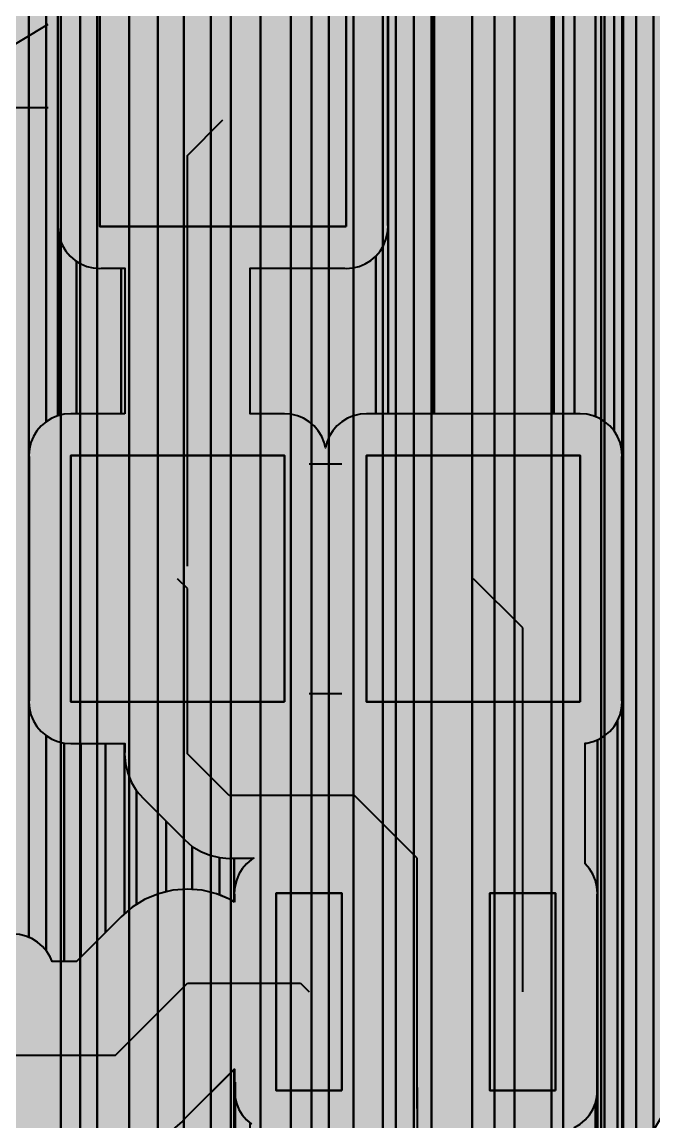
# Model space of a CAD drawing. Header units: millimetres. Extents: x 2 to 110, y 3 to 56.
# Drawn here: x 66.57 to 70.42, y 21.91 to 28.61 of the extents above; entities that cross this region are included whole.
import ezdxf

# ---------------------------------------------------------------- set-up
doc = ezdxf.new("R2010")
doc.units = ezdxf.units.MM
for name, color, linetype in [('bottom_copper', 7, 'Continuous'), ('top_copper', 7, 'Continuous'), ('top_silk', 7, 'Continuous')]:
    doc.layers.add(name, color=color, linetype=linetype)

# ---------------------------------------------------------------- blocks, each defined once
blk = doc.blocks.new('Block27405')
at = {"layer": 'bottom_copper', "lineweight": 40}
for points in [[(1.1393, 2.6395), (0.9079, 2.6395), (0.9079, 48.9008), (0.9823, 48.8552), (1.1393, 48.7902), (1.1393, 2.6395)], [(1.1588, 2.6395), (1.1393, 2.6395), (1.1393, 48.7902), (1.1588, 48.7855), (1.1588, 2.6395)], [(0.9079, 2.6395), (0.8374, 2.6395), (0.8374, 42.4636), (0.8612, 42.5211), (0.8985, 42.6766), (0.9079, 42.836), (0.9079, 2.6395)], [(0.8374, 2.6395), (0.6125, 2.6395), (0.6125, 42.1154), (0.7164, 42.237), (0.8, 42.3733), (0.8374, 42.4636), (0.8374, 2.6395)], [(0.6125, 2.6395), (0.4909, 2.6395), (0.4909, 42.0115), (0.6125, 42.1154), (0.6125, 2.6395)], [(0.4909, 2.6395), (0.3546, 2.6395), (0.3546, 41.9279), (0.4909, 42.0115), (0.4909, 2.6395)], [(0.3546, 2.6395), (0.1079, 2.6395), (0.1079, 41.843), (0.2068, 41.8667), (0.3546, 41.9279), (0.3546, 2.6395)], [(1.2734, 2.6395), (1.1588, 2.6395), (1.1588, 38.772), (1.1713, 38.6126), (1.2086, 38.4571), (1.2698, 38.3093), (1.2734, 38.3034), (1.2734, 2.6395)], [(1.3529, 2.63), (1.3233, 2.6371), (1.2834, 2.6403), (1.2734, 2.6395), (1.2734, 38.3034), (1.3529, 38.1738), (1.3529, 2.63)], [(1.4573, 18.3148), (1.4027, 18.1829), (1.3654, 18.0274), (1.3529, 17.868), (1.3529, 38.1738), (1.3534, 38.173), (1.4573, 38.0514), (1.4573, 18.3148)], [(1.5789, 18.5037), (1.5475, 18.467), (1.4639, 18.3307), (1.4573, 18.3148), (1.4573, 38.0514), (1.5789, 37.9475), (1.5789, 18.5037)], [(0.1079, 2.6395), (0, 2.6395), (0, 28.3273), (0.0612, 28.4751), (0.0985, 28.6306), (0.1079, 28.79), (0.1079, 2.6395)], [(0, 2.6395), (-0.1097, 2.6395), (-0.1097, 28.1605), (-0.0836, 28.191), (0, 28.3273), (0, 2.6395)]]:
    blk.add_hatch(color=7, dxfattribs=at).paths.add_polyline_path(points, flags=0)
at = {"layer": 'bottom_copper', "color": 7, "lineweight": 40}
for points in [[(1.1393, 2.6395), (0.9079, 2.6395), (0.9079, 48.9008), (0.9823, 48.8552), (1.1393, 48.7902), (1.1393, 2.6395)], [(1.1588, 2.6395), (1.1393, 2.6395), (1.1393, 48.7902), (1.1588, 48.7855), (1.1588, 2.6395)], [(0.9079, 2.6395), (0.8374, 2.6395), (0.8374, 42.4636), (0.8612, 42.5211), (0.8985, 42.6766), (0.9079, 42.836), (0.9079, 2.6395)], [(0.8374, 2.6395), (0.6125, 2.6395), (0.6125, 42.1154), (0.7164, 42.237), (0.8, 42.3733), (0.8374, 42.4636), (0.8374, 2.6395)], [(0.6125, 2.6395), (0.4909, 2.6395), (0.4909, 42.0115), (0.6125, 42.1154), (0.6125, 2.6395)], [(0.4909, 2.6395), (0.3546, 2.6395), (0.3546, 41.9279), (0.4909, 42.0115), (0.4909, 2.6395)], [(0.3546, 2.6395), (0.1079, 2.6395), (0.1079, 41.843), (0.2068, 41.8667), (0.3546, 41.9279), (0.3546, 2.6395)], [(1.2734, 2.6395), (1.1588, 2.6395), (1.1588, 38.772), (1.1713, 38.6126), (1.2086, 38.4571), (1.2698, 38.3093), (1.2734, 38.3034), (1.2734, 2.6395)], [(1.3529, 2.63), (1.3233, 2.6371), (1.2834, 2.6403), (1.2734, 2.6395), (1.2734, 38.3034), (1.3529, 38.1738), (1.3529, 2.63)], [(1.4573, 18.3148), (1.4027, 18.1829), (1.3654, 18.0274), (1.3529, 17.868), (1.3529, 38.1738), (1.3534, 38.173), (1.4573, 38.0514), (1.4573, 18.3148)], [(1.5789, 18.5037), (1.5475, 18.467), (1.4639, 18.3307), (1.4573, 18.3148), (1.4573, 38.0514), (1.5789, 37.9475), (1.5789, 18.5037)], [(0.1079, 2.6395), (0, 2.6395), (0, 28.3273), (0.0612, 28.4751), (0.0985, 28.6306), (0.1079, 28.79), (0.1079, 2.6395)], [(0, 2.6395), (-0.1097, 2.6395), (-0.1097, 28.1605), (-0.0836, 28.191), (0, 28.3273), (0, 2.6395)]]:
    blk.add_lwpolyline(points, close=True, dxfattribs=at)
blk = doc.blocks.new('Block29029')
at = {"layer": 'bottom_copper', "lineweight": 40}
for points in [[(1.3459, 0), (0.9682, 0), (0.9682, 51.435), (1.3459, 51.435), (1.3459, 0)], [(1.4639, 0), (1.3459, 0), (1.3459, 49.82), (1.3592, 49.6506), (1.3989, 49.4854), (1.4639, 49.3284), (1.4639, 0)], [(1.5676, 0), (1.4639, 0), (1.4639, 49.3284), (1.5527, 49.1835), (1.5676, 49.166), (1.5676, 0)], [(1.7622, 0), (1.5676, 0), (1.5676, 28.79), (1.5801, 28.6306), (1.6174, 28.4751), (1.6786, 28.3273), (1.7622, 28.191), (1.7622, 0)], [(1.9371, 0), (1.7622, 0), (1.7622, 28.191), (1.8661, 28.0694), (1.9371, 28.0087), (1.9371, 0)], [(3.3851, 2.6395), (3.3047, 2.6395), (3.3047, 28.0672), (3.3073, 28.0694), (3.3851, 28.1605), (3.3851, 2.6395)], [(2.0941, 0), (1.9371, 0), (1.9371, 28.0087), (1.9877, 27.9655), (2.0941, 27.9002), (2.0941, 0)], [(3.3047, 2.6395), (3.1372, 2.6395), (3.1272, 2.6403), (3.1272, 27.9296), (3.1857, 27.9655), (3.3047, 28.0672), (3.3047, 2.6395)], [(2.2593, 0), (2.0941, 0), (2.0941, 27.9002), (2.124, 27.8819), (2.2593, 27.8259), (2.2593, 0)], [(3.1272, 2.6403), (3.0874, 2.6372), (3.0485, 2.6278), (3.0115, 2.6125), (2.9774, 2.5916), (2.9774, 27.8521), (3.0494, 27.8819), (3.1272, 27.9296), (3.1272, 2.6403)], [(2.3801, 0), (2.2593, 0), (2.2593, 27.8259), (2.2718, 27.8207), (2.3801, 27.7947), (2.3801, 0)], [(2.8724, 0), (2.7461, 0), (2.7461, 27.7834), (2.8724, 27.8137), (2.8724, 0)], [(2.9774, 2.5916), (2.947, 2.5657), (2.9211, 2.5353), (2.9002, 2.5012), (2.8849, 2.4642), (2.8756, 2.4254), (2.8724, 2.3855), (2.8724, 27.8137), (2.9016, 27.8207), (2.9774, 27.8521), (2.9774, 2.5916)], [(2.5622, 0), (2.3801, 0), (2.3801, 27.7947), (2.4273, 27.7834), (2.5622, 27.7728), (2.5622, 0)], [(2.7461, 0), (2.5622, 0), (2.5622, 27.7728), (2.5867, 27.7709), (2.7461, 27.7834), (2.7461, 0)]]:
    blk.add_hatch(color=7, dxfattribs=at).paths.add_polyline_path(points, flags=0)
at = {"layer": 'bottom_copper', "color": 7, "lineweight": 40}
for points in [[(1.3459, 0), (0.9682, 0), (0.9682, 51.435), (1.3459, 51.435), (1.3459, 0)], [(1.4639, 0), (1.3459, 0), (1.3459, 49.82), (1.3592, 49.6506), (1.3989, 49.4854), (1.4639, 49.3284), (1.4639, 0)], [(1.5676, 0), (1.4639, 0), (1.4639, 49.3284), (1.5527, 49.1835), (1.5676, 49.166), (1.5676, 0)], [(1.7622, 0), (1.5676, 0), (1.5676, 28.79), (1.5801, 28.6306), (1.6174, 28.4751), (1.6786, 28.3273), (1.7622, 28.191), (1.7622, 0)], [(1.9371, 0), (1.7622, 0), (1.7622, 28.191), (1.8661, 28.0694), (1.9371, 28.0087), (1.9371, 0)], [(3.3851, 2.6395), (3.3047, 2.6395), (3.3047, 28.0672), (3.3073, 28.0694), (3.3851, 28.1605), (3.3851, 2.6395)], [(2.0941, 0), (1.9371, 0), (1.9371, 28.0087), (1.9877, 27.9655), (2.0941, 27.9002), (2.0941, 0)], [(3.3047, 2.6395), (3.1372, 2.6395), (3.1272, 2.6403), (3.1272, 27.9296), (3.1857, 27.9655), (3.3047, 28.0672), (3.3047, 2.6395)], [(2.2593, 0), (2.0941, 0), (2.0941, 27.9002), (2.124, 27.8819), (2.2593, 27.8259), (2.2593, 0)], [(3.1272, 2.6403), (3.0874, 2.6372), (3.0485, 2.6278), (3.0115, 2.6125), (2.9774, 2.5916), (2.9774, 27.8521), (3.0494, 27.8819), (3.1272, 27.9296), (3.1272, 2.6403)], [(2.3801, 0), (2.2593, 0), (2.2593, 27.8259), (2.2718, 27.8207), (2.3801, 27.7947), (2.3801, 0)], [(2.8724, 0), (2.7461, 0), (2.7461, 27.7834), (2.8724, 27.8137), (2.8724, 0)], [(2.9774, 2.5916), (2.947, 2.5657), (2.9211, 2.5353), (2.9002, 2.5012), (2.8849, 2.4642), (2.8756, 2.4254), (2.8724, 2.3855), (2.8724, 27.8137), (2.9016, 27.8207), (2.9774, 27.8521), (2.9774, 2.5916)], [(2.5622, 0), (2.3801, 0), (2.3801, 27.7947), (2.4273, 27.7834), (2.5622, 27.7728), (2.5622, 0)], [(2.7461, 0), (2.5622, 0), (2.5622, 27.7728), (2.5867, 27.7709), (2.7461, 27.7834), (2.7461, 0)]]:
    blk.add_lwpolyline(points, close=True, dxfattribs=at)
blk = doc.blocks.new('Block89027')
at = {"layer": 'top_copper', "lineweight": 40}
for points in [[(0.3515, 0), (0.0746, 0), (0.0746, 3.209), (0.3515, 3.209), (0.3515, 0)], [(0.3546, 0), (0.3515, 0), (0.3515, 3.1722), (0.3546, 3.1324), (0.3546, 0)], [(2.3607, -3.8273), (2.2892, -3.8445), (2.1414, -3.9057), (2.0051, -3.9893), (1.8835, -4.0932), (1.7796, -4.2148), (1.696, -4.3511), (1.6411, -4.4838), (1.4988, -4.4838), (1.4988, 2.9182), (2.0959, 2.9182), (2.1059, 2.9174), (2.1458, 2.9205), (2.1846, 2.9299), (2.2216, 2.9452), (2.2557, 2.9661), (2.2861, 2.992), (2.312, 3.0224), (2.3329, 3.0565), (2.3482, 3.0935), (2.3576, 3.1323), (2.3607, 3.1722), (2.3607, -3.8273)], [(1.084, 0), (0.3546, 0), (0.3546, 3.1323), (0.364, 3.0935), (0.3793, 3.0565), (0.4002, 3.0224), (0.4261, 2.992), (0.4565, 2.9661), (0.4906, 2.9452), (0.5276, 2.9299), (0.5664, 2.9205), (0.6063, 2.9174), (0.6163, 2.9182), (1.084, 2.9182), (1.084, 0)], [(1.2097, 0), (1.084, 0), (1.084, 2.9182), (1.2097, 2.9182), (1.2097, 0)], [(1.3363, -0.0173), (1.3227, -0.0117), (1.2839, -0.0023), (1.244, 0.0008), (1.2341, 0), (1.2097, 0), (1.2097, 2.9182), (1.3363, 2.9182), (1.3363, -0.0173)], [(1.4501, -0.1042), (1.4242, -0.0738), (1.3938, -0.0479), (1.3597, -0.027), (1.3363, -0.0173), (1.3363, 2.9182), (1.4501, 2.9182), (1.4501, -0.1042)], [(1.4988, -0.254), (1.4957, -0.2141), (1.4863, -0.1753), (1.471, -0.1383), (1.4501, -0.1042), (1.4501, 2.9182), (1.4988, 2.9182), (1.4988, -0.254)], [(0.0746, 1.1402), (0.0738, 1.1501), (0.0738, 2.4302), (0.0746, 2.4402), (0.0746, 1.1402)], [(0.0746, 0), (0, 0), (0, 0.96), (0.0259, 0.9904), (0.0468, 1.0245), (0.0621, 1.0615), (0.0715, 1.1003), (0.0746, 1.1402), (0.0746, 0)], [(0, 0), (-0.046, 0), (-0.056, 0.0008), (-0.0957, -0.0023), (-0.1347, -0.0117), (-0.1716, -0.027), (-0.2057, -0.0479), (-0.2361, -0.0738), (-0.2621, -0.1042), (-0.283, -0.1383), (-0.2983, -0.1753), (-0.3059, -0.207), (-0.3135, -0.1753), (-0.3288, -0.1383), (-0.3497, -0.1042), (-0.3757, -0.0738), (-0.4061, -0.0479), (-0.4402, -0.027), (-0.4771, -0.0117), (-0.516, -0.0023), (-0.5558, 0.0008), (-0.5658, 0), (-0.765, 0), (-0.765, 0.8862), (-0.1902, 0.8862), (-0.1802, 0.8854), (-0.1403, 0.8885), (-0.1015, 0.8979), (-0.0645, 0.9132), (-0.0304, 0.9341), (0, 0.96), (0, 0)], [(1.4988, -1.7536), (1.498, -1.7436), (1.498, -0.264), (1.4988, -0.254), (1.4988, -1.7536)], [(1.4988, -4.4838), (1.471, -4.4838), (1.471, -1.8693), (1.4863, -1.8323), (1.4957, -1.7935), (1.4988, -1.7536), (1.4988, -4.4838)], [(1.471, -4.4838), (1.3488, -4.4838), (1.3488, -1.9851), (1.3597, -1.9806), (1.3938, -1.9597), (1.4242, -1.9338), (1.4501, -1.9034), (1.471, -1.8693), (1.471, -4.4838)], [(1.3488, -2.9198), (1.3456, -2.8799), (1.3363, -2.8411), (1.321, -2.8041), (1.3001, -2.77), (1.275, -2.7406), (1.275, -2.006), (1.2838, -2.0053), (1.3227, -1.9959), (1.3488, -1.9851), (1.3488, -2.9198)], [(1.3488, -4.1198), (1.348, -4.1098), (1.348, -2.9298), (1.3488, -2.9198), (1.3488, -4.1198)], [(1.3488, -4.4838), (1.3363, -4.4838), (1.3363, -4.1985), (1.3456, -4.1597), (1.3488, -4.1198), (1.3488, -4.4838)], [(1.3363, -4.4838), (1.2097, -4.4838), (1.2097, -4.3468), (1.2438, -4.3259), (1.2742, -4.3), (1.3001, -4.2696), (1.321, -4.2355), (1.3363, -4.1985), (1.3363, -4.4838)]]:
    blk.add_hatch(color=7, dxfattribs=at).paths.add_polyline_path(points, flags=0)
at = {"layer": 'top_copper', "color": 7, "lineweight": 40}
for points in [[(0.3515, 0), (0.0746, 0), (0.0746, 3.209), (0.3515, 3.209), (0.3515, 0)], [(0.3546, 0), (0.3515, 0), (0.3515, 3.1722), (0.3546, 3.1324), (0.3546, 0)], [(2.3607, -3.8273), (2.2892, -3.8445), (2.1414, -3.9057), (2.0051, -3.9893), (1.8835, -4.0932), (1.7796, -4.2148), (1.696, -4.3511), (1.6411, -4.4838), (1.4988, -4.4838), (1.4988, 2.9182), (2.0959, 2.9182), (2.1059, 2.9174), (2.1458, 2.9205), (2.1846, 2.9299), (2.2216, 2.9452), (2.2557, 2.9661), (2.2861, 2.992), (2.312, 3.0224), (2.3329, 3.0565), (2.3482, 3.0935), (2.3576, 3.1323), (2.3607, 3.1722), (2.3607, -3.8273)], [(1.084, 0), (0.3546, 0), (0.3546, 3.1323), (0.364, 3.0935), (0.3793, 3.0565), (0.4002, 3.0224), (0.4261, 2.992), (0.4565, 2.9661), (0.4906, 2.9452), (0.5276, 2.9299), (0.5664, 2.9205), (0.6063, 2.9174), (0.6163, 2.9182), (1.084, 2.9182), (1.084, 0)], [(1.2097, 0), (1.084, 0), (1.084, 2.9182), (1.2097, 2.9182), (1.2097, 0)], [(1.3363, -0.0173), (1.3227, -0.0117), (1.2839, -0.0023), (1.244, 0.0008), (1.2341, 0), (1.2097, 0), (1.2097, 2.9182), (1.3363, 2.9182), (1.3363, -0.0173)], [(1.4501, -0.1042), (1.4242, -0.0738), (1.3938, -0.0479), (1.3597, -0.027), (1.3363, -0.0173), (1.3363, 2.9182), (1.4501, 2.9182), (1.4501, -0.1042)], [(1.4988, -0.254), (1.4957, -0.2141), (1.4863, -0.1753), (1.471, -0.1383), (1.4501, -0.1042), (1.4501, 2.9182), (1.4988, 2.9182), (1.4988, -0.254)], [(0.0746, 1.1402), (0.0738, 1.1501), (0.0738, 2.4302), (0.0746, 2.4402), (0.0746, 1.1402)], [(0.0746, 0), (0, 0), (0, 0.96), (0.0259, 0.9904), (0.0468, 1.0245), (0.0621, 1.0615), (0.0715, 1.1003), (0.0746, 1.1402), (0.0746, 0)], [(0, 0), (-0.046, 0), (-0.056, 0.0008), (-0.0957, -0.0023), (-0.1347, -0.0117), (-0.1716, -0.027), (-0.2057, -0.0479), (-0.2361, -0.0738), (-0.2621, -0.1042), (-0.283, -0.1383), (-0.2983, -0.1753), (-0.3059, -0.207), (-0.3135, -0.1753), (-0.3288, -0.1383), (-0.3497, -0.1042), (-0.3757, -0.0738), (-0.4061, -0.0479), (-0.4402, -0.027), (-0.4771, -0.0117), (-0.516, -0.0023), (-0.5558, 0.0008), (-0.5658, 0), (-0.765, 0), (-0.765, 0.8862), (-0.1902, 0.8862), (-0.1802, 0.8854), (-0.1403, 0.8885), (-0.1015, 0.8979), (-0.0645, 0.9132), (-0.0304, 0.9341), (0, 0.96), (0, 0)], [(1.4988, -1.7536), (1.498, -1.7436), (1.498, -0.264), (1.4988, -0.254), (1.4988, -1.7536)], [(1.4988, -4.4838), (1.471, -4.4838), (1.471, -1.8693), (1.4863, -1.8323), (1.4957, -1.7935), (1.4988, -1.7536), (1.4988, -4.4838)], [(1.471, -4.4838), (1.3488, -4.4838), (1.3488, -1.9851), (1.3597, -1.9806), (1.3938, -1.9597), (1.4242, -1.9338), (1.4501, -1.9034), (1.471, -1.8693), (1.471, -4.4838)], [(1.3488, -2.9198), (1.3456, -2.8799), (1.3363, -2.8411), (1.321, -2.8041), (1.3001, -2.77), (1.275, -2.7406), (1.275, -2.006), (1.2838, -2.0053), (1.3227, -1.9959), (1.3488, -1.9851), (1.3488, -2.9198)], [(1.3488, -4.1198), (1.348, -4.1098), (1.348, -2.9298), (1.3488, -2.9198), (1.3488, -4.1198)], [(1.3488, -4.4838), (1.3363, -4.4838), (1.3363, -4.1985), (1.3456, -4.1597), (1.3488, -4.1198), (1.3488, -4.4838)], [(1.3363, -4.4838), (1.2097, -4.4838), (1.2097, -4.3468), (1.2438, -4.3259), (1.2742, -4.3), (1.3001, -4.2696), (1.321, -4.2355), (1.3363, -4.1985), (1.3363, -4.4838)]]:
    blk.add_lwpolyline(points, close=True, dxfattribs=at)
blk = doc.blocks.new('Block97784')
at = {"layer": 'top_copper', "lineweight": 40}
for points in [[(2.1231, 4.8588), (1.5791, 4.3148), (1.5677, 4.305), (1.5287, 4.2594), (1.4974, 4.2083), (1.4744, 4.1529), (1.4604, 4.0946), (1.4604, 7.3463), (1.4895, 7.3486), (1.577, 7.3696), (1.6602, 7.404), (1.7369, 7.451), (1.8053, 7.5094), (1.8199, 7.5265), (2.1231, 7.8298), (2.1231, 4.8588)], [(2.1239, 7.7108), (2.1231, 7.7008), (2.1231, 7.8298), (2.1239, 7.8306), (2.1239, 7.7108)], [(2.2177, 6.598), (2.1977, 6.581), (2.1718, 6.5506), (2.1509, 6.5165), (2.1356, 6.4795), (2.1263, 6.4407), (2.1231, 6.4008), (2.1231, 7.7008), (2.1263, 7.6609), (2.1356, 7.6221), (2.1509, 7.5851), (2.1718, 7.551), (2.1977, 7.5206), (2.2177, 7.5036), (2.2177, 6.598)]]:
    blk.add_hatch(color=7, dxfattribs=at).paths.add_polyline_path(points, flags=0)
at = {"layer": 'top_copper', "color": 7, "lineweight": 40}
for points in [[(2.1231, 4.8588), (1.5791, 4.3148), (1.5677, 4.305), (1.5287, 4.2594), (1.4974, 4.2083), (1.4744, 4.1529), (1.4604, 4.0946), (1.4604, 7.3463), (1.4895, 7.3486), (1.577, 7.3696), (1.6602, 7.404), (1.7369, 7.451), (1.8053, 7.5094), (1.8199, 7.5265), (2.1231, 7.8298), (2.1231, 4.8588)], [(2.1239, 7.7108), (2.1231, 7.7008), (2.1231, 7.8298), (2.1239, 7.8306), (2.1239, 7.7108)], [(2.2177, 6.598), (2.1977, 6.581), (2.1718, 6.5506), (2.1509, 6.5165), (2.1356, 6.4795), (2.1263, 6.4407), (2.1231, 6.4008), (2.1231, 7.7008), (2.1263, 7.6609), (2.1356, 7.6221), (2.1509, 7.5851), (2.1718, 7.551), (2.1977, 7.5206), (2.2177, 7.5036), (2.2177, 6.598)]]:
    blk.add_lwpolyline(points, close=True, dxfattribs=at)
blk = doc.blocks.new('Block99773')
at = {"layer": 'top_copper', "lineweight": 40}
for points in [[(1.962, -0.5486), (1.9432, -0.5408), (1.9043, -0.5315), (1.8645, -0.5283), (1.8545, -0.5291), (1.5438, -0.5291), (1.5304, -0.5157), (1.5159, -0.4986), (1.4475, -0.4402), (1.4102, -0.4174), (1.3708, -0.3932), (1.3294, -0.3761), (1.2876, -0.3588), (1.2446, -0.3485), (1.2002, -0.3378), (1.1104, -0.3307), (1.088, -0.3325), (0.8566, -0.3325), (0.8566, 20.3175), (1.962, 20.3175), (1.962, -0.5486)], [(2.067, 2.5919), (2.0366, 2.566), (2.0107, 2.5356), (1.9898, 2.5015), (1.9745, 2.4645), (1.9651, 2.4257), (1.962, 2.3858), (1.962, 20.3175), (2.067, 20.3175), (2.067, 2.5919)], [(2.138, 2.6281), (2.1011, 2.6128), (2.067, 2.5919), (2.067, 20.3175), (2.138, 20.3175), (2.138, 2.6281)], [(2.1388, 3.7899), (2.138, 3.78), (2.138, 5.08), (2.1388, 5.07), (2.1388, 3.7899)], [(2.1411, 2.6288), (2.1381, 2.6281), (2.138, 3.78), (2.1411, 3.7402), (2.1411, 2.6288)], [(2.2519, 2.6398), (2.2267, 2.6398), (2.2168, 2.6406), (2.177, 2.6375), (2.1411, 2.6288), (2.1411, 3.7401), (2.1505, 3.7013), (2.1658, 3.6643), (2.1867, 3.6302), (2.2126, 3.5998), (2.243, 3.5739), (2.2519, 3.5684), (2.2519, 2.6398)], [(2.3775, 2.6398), (2.2519, 2.6398), (2.2519, 3.5684), (2.2771, 3.553), (2.3141, 3.5377), (2.3529, 3.5283), (2.3775, 3.5264), (2.3775, 2.6398)], [(2.5225, 2.6398), (2.3775, 2.6398), (2.3775, 3.5264), (2.3928, 3.5252), (2.4028, 3.526), (2.5225, 3.526), (2.5225, 2.6398)], [(2.5456, 2.6398), (2.5225, 2.6398), (2.5225, 3.526), (2.5456, 3.526), (2.5456, 2.6398)], [(1.9628, 0.8962), (1.962, 0.8862), (1.962, 2.3858), (1.9628, 2.3758), (1.9628, 0.8962)], [(2.067, -0.6292), (2.0446, -0.603), (2.0142, -0.577), (1.9801, -0.5561), (1.962, -0.5486), (1.962, 0.8862), (1.9651, 0.8463), (1.9745, 0.8075), (1.9898, 0.7705), (2.0107, 0.7364), (2.0366, 0.706), (2.067, 0.6801), (2.067, -0.6292)], [(2.1769, -0.6945), (2.1027, -0.6945), (2.0915, -0.6674), (2.0706, -0.6334), (2.067, -0.6292), (2.067, 0.6801), (2.1011, 0.6592), (2.138, 0.6439), (2.1769, 0.6345), (2.1769, -0.6945)], [(2.2771, -0.6693), (2.2519, -0.6945), (2.177, -0.6945), (2.1769, 0.6345), (2.2168, 0.6314), (2.2267, 0.6322), (2.2771, 0.6322), (2.2771, -0.6693)], [(2.4273, -0.5191), (2.2771, -0.6693), (2.2771, 0.6322), (2.4273, 0.6322), (2.4273, -0.5191)], [(2.5444, -0.4044), (2.5225, -0.4239), (2.4273, -0.5191), (2.4273, 0.6322), (2.5444, 0.6322), (2.5444, -0.4044)], [(2.5456, 0.5839), (2.5444, 0.569), (2.5444, 0.6322), (2.5456, 0.6322), (2.5456, 0.5839)], [(2.6174, -0.3472), (2.5896, -0.3642), (2.5444, -0.4044), (2.5444, 0.569), (2.5491, 0.5092), (2.5631, 0.4509), (2.5861, 0.3955), (2.6174, 0.3444), (2.6174, -0.3472)], [(2.7976, -0.2712), (2.7495, -0.2828), (2.6663, -0.3172), (2.6174, -0.3472), (2.6174, 0.3443), (2.6564, 0.2988), (2.6677, 0.289), (2.7976, 0.1592), (2.7976, -0.2712)], [(2.956, -0.257), (2.9266, -0.2547), (2.8369, -0.2618), (2.7976, -0.2712), (2.7976, 0.1592), (2.9006, 0.0562), (2.9104, 0.0448), (2.956, 0.0058), (2.956, -0.257)], [(3.1208, -0.2899), (3.1037, -0.2828), (3.0163, -0.2618), (2.956, -0.257), (2.956, 0.0058), (3.0071, -0.0255), (3.0625, -0.0485), (3.1208, -0.0625), (3.1208, -0.2899)], [(3.2118, -0.3325), (3.1869, -0.3172), (3.1208, -0.2899), (3.1208, -0.0625), (3.1806, -0.0672), (3.1955, -0.066), (3.2118, -0.066), (3.2118, -0.3325)], [(3.3168, -0.0739), (3.2864, -0.0998), (3.2605, -0.1302), (3.2396, -0.1643), (3.2243, -0.2013), (3.215, -0.2401), (3.2118, -0.28), (3.2118, -0.066), (3.3168, -0.066), (3.3168, -0.0739)], [(3.3168, -0.0739), (3.3168, -0.066), (3.3297, -0.066), (3.3168, -0.0739)], [(3.2126, -0.333), (3.2118, -0.3325), (3.2118, -0.28), (3.2126, -0.29), (3.2126, -0.333)]]:
    blk.add_hatch(color=7, dxfattribs=at).paths.add_polyline_path(points, flags=0)
at = {"layer": 'top_copper', "color": 7, "lineweight": 40}
for points in [[(1.962, -0.5486), (1.9432, -0.5408), (1.9043, -0.5315), (1.8645, -0.5283), (1.8545, -0.5291), (1.5438, -0.5291), (1.5304, -0.5157), (1.5159, -0.4986), (1.4475, -0.4402), (1.4102, -0.4174), (1.3708, -0.3932), (1.3294, -0.3761), (1.2876, -0.3588), (1.2446, -0.3485), (1.2002, -0.3378), (1.1104, -0.3307), (1.088, -0.3325), (0.8566, -0.3325), (0.8566, 20.3175), (1.962, 20.3175), (1.962, -0.5486)], [(2.067, 2.5919), (2.0366, 2.566), (2.0107, 2.5356), (1.9898, 2.5015), (1.9745, 2.4645), (1.9651, 2.4257), (1.962, 2.3858), (1.962, 20.3175), (2.067, 20.3175), (2.067, 2.5919)], [(2.138, 2.6281), (2.1011, 2.6128), (2.067, 2.5919), (2.067, 20.3175), (2.138, 20.3175), (2.138, 2.6281)], [(2.1388, 3.7899), (2.138, 3.78), (2.138, 5.08), (2.1388, 5.07), (2.1388, 3.7899)], [(2.1411, 2.6288), (2.1381, 2.6281), (2.138, 3.78), (2.1411, 3.7402), (2.1411, 2.6288)], [(2.2519, 2.6398), (2.2267, 2.6398), (2.2168, 2.6406), (2.177, 2.6375), (2.1411, 2.6288), (2.1411, 3.7401), (2.1505, 3.7013), (2.1658, 3.6643), (2.1867, 3.6302), (2.2126, 3.5998), (2.243, 3.5739), (2.2519, 3.5684), (2.2519, 2.6398)], [(2.3775, 2.6398), (2.2519, 2.6398), (2.2519, 3.5684), (2.2771, 3.553), (2.3141, 3.5377), (2.3529, 3.5283), (2.3775, 3.5264), (2.3775, 2.6398)], [(2.5225, 2.6398), (2.3775, 2.6398), (2.3775, 3.5264), (2.3928, 3.5252), (2.4028, 3.526), (2.5225, 3.526), (2.5225, 2.6398)], [(2.5456, 2.6398), (2.5225, 2.6398), (2.5225, 3.526), (2.5456, 3.526), (2.5456, 2.6398)], [(1.9628, 0.8962), (1.962, 0.8862), (1.962, 2.3858), (1.9628, 2.3758), (1.9628, 0.8962)], [(2.067, -0.6292), (2.0446, -0.603), (2.0142, -0.577), (1.9801, -0.5561), (1.962, -0.5486), (1.962, 0.8862), (1.9651, 0.8463), (1.9745, 0.8075), (1.9898, 0.7705), (2.0107, 0.7364), (2.0366, 0.706), (2.067, 0.6801), (2.067, -0.6292)], [(2.1769, -0.6945), (2.1027, -0.6945), (2.0915, -0.6674), (2.0706, -0.6334), (2.067, -0.6292), (2.067, 0.6801), (2.1011, 0.6592), (2.138, 0.6439), (2.1769, 0.6345), (2.1769, -0.6945)], [(2.2771, -0.6693), (2.2519, -0.6945), (2.177, -0.6945), (2.1769, 0.6345), (2.2168, 0.6314), (2.2267, 0.6322), (2.2771, 0.6322), (2.2771, -0.6693)], [(2.4273, -0.5191), (2.2771, -0.6693), (2.2771, 0.6322), (2.4273, 0.6322), (2.4273, -0.5191)], [(2.5444, -0.4044), (2.5225, -0.4239), (2.4273, -0.5191), (2.4273, 0.6322), (2.5444, 0.6322), (2.5444, -0.4044)], [(2.5456, 0.5839), (2.5444, 0.569), (2.5444, 0.6322), (2.5456, 0.6322), (2.5456, 0.5839)], [(2.6174, -0.3472), (2.5896, -0.3642), (2.5444, -0.4044), (2.5444, 0.569), (2.5491, 0.5092), (2.5631, 0.4509), (2.5861, 0.3955), (2.6174, 0.3444), (2.6174, -0.3472)], [(2.7976, -0.2712), (2.7495, -0.2828), (2.6663, -0.3172), (2.6174, -0.3472), (2.6174, 0.3443), (2.6564, 0.2988), (2.6677, 0.289), (2.7976, 0.1592), (2.7976, -0.2712)], [(2.956, -0.257), (2.9266, -0.2547), (2.8369, -0.2618), (2.7976, -0.2712), (2.7976, 0.1592), (2.9006, 0.0562), (2.9104, 0.0448), (2.956, 0.0058), (2.956, -0.257)], [(3.1208, -0.2899), (3.1037, -0.2828), (3.0163, -0.2618), (2.956, -0.257), (2.956, 0.0058), (3.0071, -0.0255), (3.0625, -0.0485), (3.1208, -0.0625), (3.1208, -0.2899)], [(3.2118, -0.3325), (3.1869, -0.3172), (3.1208, -0.2899), (3.1208, -0.0625), (3.1806, -0.0672), (3.1955, -0.066), (3.2118, -0.066), (3.2118, -0.3325)], [(3.3168, -0.0739), (3.2864, -0.0998), (3.2605, -0.1302), (3.2396, -0.1643), (3.2243, -0.2013), (3.215, -0.2401), (3.2118, -0.28), (3.2118, -0.066), (3.3168, -0.066), (3.3168, -0.0739)], [(3.3168, -0.0739), (3.3168, -0.066), (3.3297, -0.066), (3.3168, -0.0739)], [(3.2126, -0.333), (3.2118, -0.3325), (3.2118, -0.28), (3.2126, -0.29), (3.2126, -0.333)]]:
    blk.add_lwpolyline(points, close=True, dxfattribs=at)

msp = doc.modelspace()

# ---------------------------------------------------------------- hatches: boundary and pattern name
at = {"layer": 'top_copper', "lineweight": 40}
for points in [[(68.5438, 27.36), (67.0442, 27.36), (67.0442, 28.66), (68.5438, 28.66), (68.5438, 27.36)], [(68.1682, 24.4662), (66.8682, 24.4662), (66.8682, 25.9658), (68.1682, 25.9658), (68.1682, 24.4662)], [(69.968, 24.4662), (68.668, 24.4662), (68.668, 25.9658), (69.968, 25.9658), (69.968, 24.4662)], [(68.518, 22.1), (68.118, 22.1), (68.118, 23.3), (68.518, 23.3), (68.518, 22.1)], [(69.818, 22.1), (69.418, 22.1), (69.418, 23.3), (69.818, 23.3), (69.818, 22.1)]]:
    msp.add_hatch(color=7, dxfattribs=at).paths.add_polyline_path(points, flags=0)

# ---------------------------------------------------------------- linework, layer by layer
at = {"layer": 'bottom_copper', "color": 7, "lineweight": 40}
for p, q in [((68.8464, 6.1775), (68.8464, 31.6985)), ((68.8464, 31.6985), (68.8464, 6.1775))]:
    msp.add_line(p, q, dxfattribs=at)
at = {"layer": 'top_copper', "color": 7, "lineweight": 40}
for p, q in [((66.7902, 28.65), (66.7902, 27.3699)), ((67.0442, 28.66), (67.0442, 27.36)), ((68.5438, 27.36), (68.5438, 28.66)), ((68.7978, 27.3699), (68.7978, 28.65)), ((67.578, 27.794), (67.794, 28.01)), ((67.578, 25.292), (67.578, 27.794)), ((66.7902, 27.3699), (66.7894, 27.36)), ((66.7894, 27.36), (66.7925, 27.3202)), ((67.0442, 27.36), (68.5438, 27.36)), ((68.7955, 27.3201), (68.7986, 27.36)), ((68.7986, 27.36), (68.7978, 27.3699)), ((66.7925, 27.3202), (66.7925, 27.3201)), ((66.7925, 27.3201), (66.8019, 27.2813)), ((66.8019, 27.2813), (66.8172, 27.2443)), ((68.7708, 27.2443), (68.7861, 27.2813)), ((68.7861, 27.2813), (68.7955, 27.3201)), ((66.8172, 27.2443), (66.8381, 27.2102)), ((66.8381, 27.2102), (66.864, 27.1798)), ((68.724, 27.1798), (68.7499, 27.2102)), ((68.7499, 27.2102), (68.7708, 27.2443)), ((66.864, 27.1798), (66.8944, 27.1539)), ((66.8944, 27.1539), (66.9285, 27.133)), ((66.9285, 27.133), (66.9655, 27.1177)), ((68.6225, 27.1177), (68.6595, 27.133)), ((68.6595, 27.133), (68.6936, 27.1539)), ((68.6936, 27.1539), (68.724, 27.1798)), ((66.9655, 27.1177), (67.0043, 27.1083)), ((67.0043, 27.1083), (67.0442, 27.1052)), ((67.0442, 27.1052), (67.0542, 27.106)), ((67.0542, 27.106), (67.197, 27.106)), ((67.197, 27.106), (67.197, 26.2198)), ((67.959, 26.2198), (67.959, 27.106)), ((67.959, 27.106), (68.5338, 27.106)), ((68.5338, 27.106), (68.5438, 27.1052)), ((68.5438, 27.1052), (68.5837, 27.1083)), ((68.5837, 27.1083), (68.6225, 27.1177)), ((66.7525, 26.1928), (66.7184, 26.1719)), ((66.7895, 26.2081), (66.7525, 26.1928)), ((66.8283, 26.2175), (66.7895, 26.2081)), ((66.8284, 26.2175), (66.8283, 26.2175)), ((66.8682, 26.2206), (66.8284, 26.2175)), ((66.8781, 26.2198), (66.8682, 26.2206)), ((67.197, 26.2198), (66.8781, 26.2198)), ((68.1582, 26.2198), (67.959, 26.2198)), ((68.1682, 26.2206), (68.1582, 26.2198)), ((68.208, 26.2175), (68.1682, 26.2206)), ((68.2469, 26.2081), (68.208, 26.2175)), ((68.2838, 26.1928), (68.2469, 26.2081)), ((68.3179, 26.1719), (68.2838, 26.1928)), ((68.5524, 26.1928), (68.5183, 26.1719)), ((68.5893, 26.2081), (68.5524, 26.1928)), ((68.6282, 26.2175), (68.5893, 26.2081)), ((68.6283, 26.2175), (68.6282, 26.2175)), ((68.668, 26.2206), (68.6283, 26.2175)), ((68.678, 26.2198), (68.668, 26.2206)), ((69.9581, 26.2198), (68.678, 26.2198)), ((69.968, 26.2206), (69.9581, 26.2198)), ((70.0079, 26.2175), (69.968, 26.2206)), ((70.0467, 26.2081), (70.0079, 26.2175)), ((70.0837, 26.1928), (70.0467, 26.2081)), ((70.1178, 26.1719), (70.0837, 26.1928)), ((66.688, 26.146), (66.6621, 26.1156)), ((66.7184, 26.1719), (66.688, 26.146)), ((68.3483, 26.146), (68.3179, 26.1719)), ((68.3743, 26.1156), (68.3483, 26.146)), ((68.4879, 26.146), (68.4619, 26.1156)), ((68.5183, 26.1719), (68.4879, 26.146)), ((70.1482, 26.146), (70.1178, 26.1719)), ((70.1741, 26.1156), (70.1482, 26.146)), ((66.6412, 26.0815), (66.6259, 26.0445)), ((66.6621, 26.1156), (66.6412, 26.0815)), ((68.3952, 26.0815), (68.3743, 26.1156)), ((68.4105, 26.0445), (68.3952, 26.0815)), ((68.441, 26.0815), (68.4257, 26.0445)), ((68.4619, 26.1156), (68.441, 26.0815)), ((70.195, 26.0815), (70.1741, 26.1156)), ((70.2103, 26.0445), (70.195, 26.0815)), ((66.6165, 26.0057), (66.6134, 25.9658)), ((66.6259, 26.0445), (66.6165, 26.0057)), ((68.4181, 26.0128), (68.4105, 26.0445)), ((68.4257, 26.0445), (68.4181, 26.0128)), ((70.2197, 26.0057), (70.2103, 26.0445)), ((70.2228, 25.9658), (70.2197, 26.0057)), ((66.6134, 25.9658), (66.6142, 25.9558)), ((66.6142, 25.9558), (66.6142, 24.4762)), ((68.1682, 25.9658), (66.8682, 25.9658)), ((66.8682, 25.9658), (66.8682, 24.4662)), ((68.1682, 24.4662), (68.1682, 25.9658)), ((69.968, 25.9658), (68.668, 25.9658)), ((68.668, 25.9658), (68.668, 24.4662)), ((69.968, 24.4662), (69.968, 25.9658)), ((70.222, 25.9558), (70.2228, 25.9658)), ((70.222, 24.4762), (70.222, 25.9558)), ((67.578, 25.1562), (67.5181, 25.216)), ((69.618, 24.916), (69.318, 25.216)), ((67.578, 24.149), (67.578, 25.1562)), ((69.618, 22.7), (69.618, 24.916)), ((66.6142, 24.4762), (66.6134, 24.4662)), ((66.6134, 24.4662), (66.6165, 24.4263)), ((66.8682, 24.4662), (68.1682, 24.4662)), ((68.668, 24.4662), (69.968, 24.4662)), ((70.2197, 24.4263), (70.2228, 24.4662)), ((70.2228, 24.4662), (70.222, 24.4762)), ((66.6165, 24.4263), (66.6259, 24.3875)), ((66.6259, 24.3875), (66.6412, 24.3505)), ((70.195, 24.3505), (70.2103, 24.3875)), ((70.2103, 24.3875), (70.2197, 24.4263)), ((66.6412, 24.3505), (66.6621, 24.3164)), ((66.6621, 24.3164), (66.688, 24.286)), ((70.1482, 24.286), (70.1741, 24.3164)), ((70.1741, 24.3164), (70.195, 24.3505)), ((66.688, 24.286), (66.7184, 24.2601)), ((66.7184, 24.2601), (66.7525, 24.2392)), ((70.0837, 24.2392), (70.1178, 24.2601)), ((70.1178, 24.2601), (70.1482, 24.286)), ((66.7525, 24.2392), (66.7895, 24.2239)), ((66.7895, 24.2239), (66.8283, 24.2145)), ((66.8283, 24.2145), (66.8682, 24.2114)), ((66.8682, 24.2114), (66.8781, 24.2122)), ((66.8781, 24.2122), (67.197, 24.2122)), ((67.197, 24.2122), (67.197, 24.1639)), ((69.999, 24.2138), (70.0078, 24.2145)), ((69.999, 23.4792), (69.999, 24.2138)), ((70.0078, 24.2145), (70.0079, 24.2145)), ((70.0079, 24.2145), (70.0467, 24.2239)), ((70.0467, 24.2239), (70.0837, 24.2392)), ((67.197, 24.1639), (67.1958, 24.149)), ((67.1958, 24.149), (67.2005, 24.0892)), ((67.832, 23.895), (67.578, 24.149)), ((67.2005, 24.0892), (67.2145, 24.0309)), ((67.2145, 24.0309), (67.2375, 23.9755)), ((67.2375, 23.9755), (67.2688, 23.9244)), ((67.2688, 23.9244), (67.2688, 23.9243)), ((67.2688, 23.9243), (67.3078, 23.8788)), ((67.3078, 23.8788), (67.3191, 23.869)), ((67.3191, 23.869), (67.552, 23.6362)), ((68.594, 23.895), (67.832, 23.895)), ((68.975, 23.514), (68.594, 23.895)), ((67.552, 23.6362), (67.5618, 23.6248)), ((67.5618, 23.6248), (67.6074, 23.5858)), ((67.6074, 23.5858), (67.6585, 23.5545)), ((67.6585, 23.5545), (67.7139, 23.5315)), ((67.7139, 23.5315), (67.7722, 23.5175)), ((67.7722, 23.5175), (67.832, 23.5128)), ((67.832, 23.5128), (67.8469, 23.514)), ((67.8469, 23.514), (67.9811, 23.514)), ((67.9811, 23.514), (67.9682, 23.5061)), ((68.975, 21.99), (68.975, 23.514)), ((67.9119, 23.4498), (67.891, 23.4157)), ((67.9378, 23.4802), (67.9119, 23.4498)), ((67.9682, 23.5061), (67.9378, 23.4802)), ((70.0241, 23.4498), (69.999, 23.4792)), ((70.045, 23.4157), (70.0241, 23.4498)), ((67.8757, 23.3787), (67.8664, 23.3399)), ((67.891, 23.4157), (67.8757, 23.3787)), ((70.0603, 23.3787), (70.045, 23.4157)), ((70.0696, 23.3399), (70.0603, 23.3787)), ((67.4883, 23.3182), (67.4009, 23.2972)), ((67.578, 23.3253), (67.4883, 23.3182)), ((67.6677, 23.3182), (67.578, 23.3253)), ((67.7551, 23.2972), (67.6677, 23.3182)), ((67.8664, 23.3399), (67.8632, 23.3)), ((70.0728, 23.3), (70.0696, 23.3399)), ((67.3177, 23.2628), (67.241, 23.2158)), ((67.4009, 23.2972), (67.3177, 23.2628)), ((67.8383, 23.2628), (67.7551, 23.2972)), ((67.864, 23.247), (67.8383, 23.2628)), ((67.8632, 23.3), (67.864, 23.29)), ((67.864, 23.29), (67.864, 23.247)), ((68.518, 23.3), (68.118, 23.3)), ((68.118, 23.3), (68.118, 22.1)), ((68.518, 22.1), (68.518, 23.3)), ((69.818, 23.3), (69.418, 23.3)), ((69.418, 23.3), (69.418, 22.1)), ((69.818, 22.1), (69.818, 23.3)), ((70.072, 23.29), (70.0728, 23.3)), ((70.072, 22.11), (70.072, 23.29)), ((67.241, 23.2158), (67.1739, 23.1561)), ((67.1739, 23.1561), (66.9033, 22.8855)), ((66.5946, 23.0392), (66.5557, 23.0485)), ((66.6315, 23.0239), (66.5946, 23.0392)), ((66.6656, 23.003), (66.6315, 23.0239)), ((66.696, 22.977), (66.6656, 23.003)), ((66.722, 22.9466), (66.696, 22.977)), ((66.7429, 22.9126), (66.722, 22.9466)), ((66.7541, 22.8855), (66.7429, 22.9126)), ((66.9033, 22.8855), (66.7541, 22.8855)), ((67.14, 22.314), (67.578, 22.752)), ((67.578, 22.752), (68.266, 22.752)), ((68.266, 22.752), (68.318, 22.7)), ((66.124, 22.314), (67.14, 22.314)), ((67.56, 21.9257), (67.864, 22.2298)), ((67.864, 22.2298), (67.864, 22.11)), ((67.864, 22.11), (67.8632, 22.1)), ((68.975, 22.117), (68.975, 21.863)), ((70.0728, 22.1), (70.072, 22.11)), ((67.8632, 22.1), (67.8664, 22.0601)), ((67.8664, 22.0601), (67.8757, 22.0213)), ((68.118, 22.1), (68.518, 22.1)), ((69.418, 22.1), (69.818, 22.1)), ((70.0603, 22.0213), (70.0696, 22.0601)), ((70.0696, 22.0601), (70.0728, 22.1)), ((67.8757, 22.0213), (67.891, 21.9843)), ((67.891, 21.9843), (67.9119, 21.9502)), ((70.0241, 21.9502), (70.045, 21.9843)), ((70.045, 21.9843), (70.0603, 22.0213)), ((67.477, 21.8502), (67.5454, 21.9086)), ((67.5454, 21.9086), (67.56, 21.9257)), ((67.9119, 21.9502), (67.9378, 21.9198)), ((67.9378, 21.9198), (67.9682, 21.8939)), ((69.9678, 21.8939), (69.9982, 21.9198)), ((69.9982, 21.9198), (70.0241, 21.9502))]:
    msp.add_line(p, q, dxfattribs=at)
for points in [[(68.5438, 27.36), (67.0442, 27.36), (67.0442, 28.66), (68.5438, 28.66), (68.5438, 27.36)], [(68.1682, 24.4662), (66.8682, 24.4662), (66.8682, 25.9658), (68.1682, 25.9658), (68.1682, 24.4662)], [(69.968, 24.4662), (68.668, 24.4662), (68.668, 25.9658), (69.968, 25.9658), (69.968, 24.4662)], [(68.518, 22.1), (68.118, 22.1), (68.118, 23.3), (68.518, 23.3), (68.518, 22.1)], [(69.818, 22.1), (69.418, 22.1), (69.418, 23.3), (69.818, 23.3), (69.818, 22.1)]]:
    msp.add_lwpolyline(points, close=True, dxfattribs=at)
at = {"layer": 'top_silk', "color": 7, "lineweight": 40}
for p, q in [((66.222, 28.2881), (66.73, 28.5929)), ((65.714, 28.0849), (66.73, 28.0849)), ((68.3183, 25.9158), (68.5179, 25.9158)), ((68.3183, 24.5162), (68.5179, 24.5162)), ((67.868, 22.15), (67.868, 20.75)), ((70.068, 22.15), (70.068, 20.75))]:
    msp.add_line(p, q, dxfattribs=at)

# ---------------------------------------------------------------- block references
at = {"layer": 'bottom_copper'}
for name, p in [('Block29029', (65.4613, 3.538)), ('Block27405', (68.9561, 3.538))]:
    msp.add_blockref(name, p, dxfattribs=at)
at = {"layer": 'top_copper'}
for name, p in [('Block99773', (64.6514, 23.58)), ('Block89027', (68.724, 26.2198)), ('Block97784', (65.7401, 14.3992))]:
    msp.add_blockref(name, p, dxfattribs=at)

doc.saveas('drawing.dxf')
